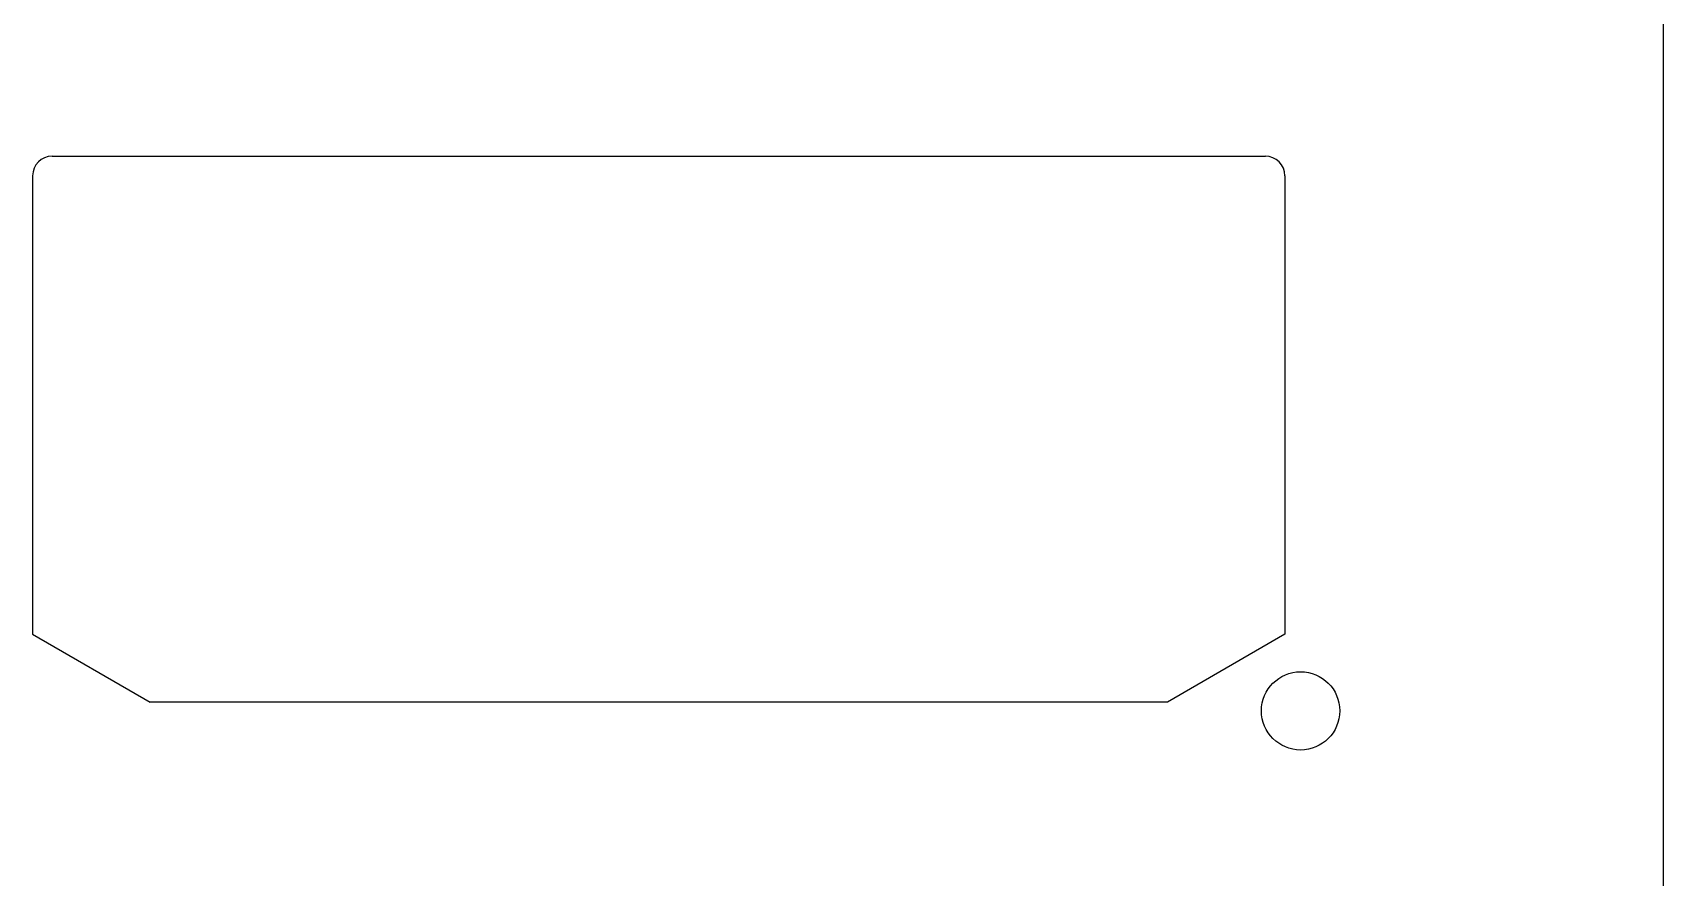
# Model space of a CAD drawing. Header units: millimetres. Extents: x -9 to 276, y -90 to 14.
# Drawn here: x 234.03 to 275.7, y -68.61 to -47.02 of the extents above; entities that cross this region are included whole.
import ezdxf

# ---------------------------------------------------------------- set-up
doc = ezdxf.new("R2010")
doc.units = ezdxf.units.MM
doc.layers.add('BLACK', color=7, linetype='CONTINUOUS')

msp = doc.modelspace()

# ---------------------------------------------------------------- linework, layer by layer
at = {"layer": 'BLACK', "linetype": 'Continuous'}
for p, q in [((275.701453, -83.45), (275.701452, -30.138199)), ((234.53125, -50.175), (265.53125, -50.175)), ((234.03125, -50.675), (234.03125, -62.393)), ((266.03125, -50.675), (266.03125, -62.393)), ((234.03125, -62.393), (237.03125, -64.125)), ((266.03125, -62.393), (263.03125, -64.125)), ((263.03125, -64.125), (237.03125, -64.125))]:
    msp.add_line(p, q, dxfattribs=at)
at = {"layer": 'BLACK'}
msp.add_circle((266.43125, -64.35), 1, dxfattribs=at)
for centre, radius, start, end in [((234.531251, -50.675001), 0.500001, 90.0001146, 179.9998854), ((265.53125, -50.675), 0.5, 0, 90)]:
    msp.add_arc(centre, radius, start, end, dxfattribs=at)

doc.saveas('drawing.dxf')
